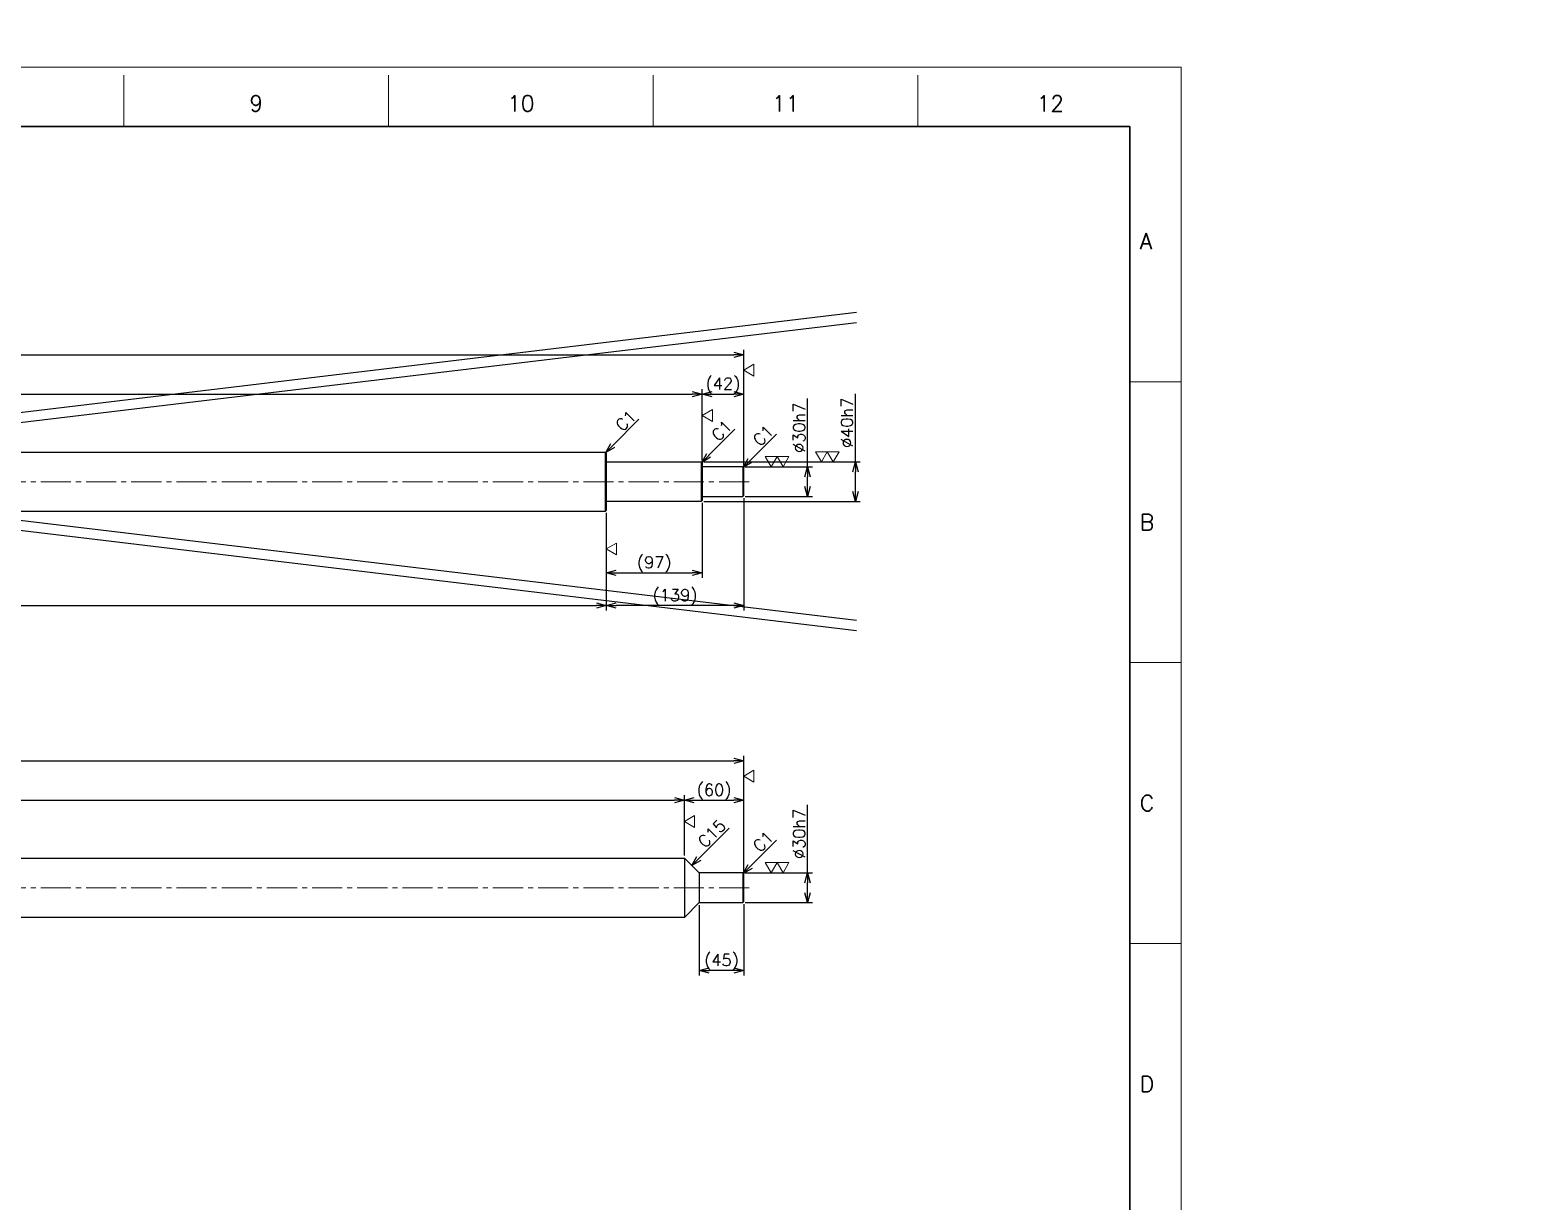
# Model space of a CAD drawing. Header units: millimetres. Extents: x 0 to 7488, y -19 to 4184.
# Drawn here: x 2149 to 3661, y 1185 to 2369 of the extents above; entities that cross this region are included whole.
import ezdxf
from ezdxf import colors
from ezdxf.entities.mleader import LeaderData, LeaderLine
from ezdxf.enums import TextEntityAlignment as Align
from ezdxf.math import Vec2, Vec3

# ---------------------------------------------------------------- set-up
doc = ezdxf.new("R2010")
doc.units = ezdxf.units.MM
doc.header["$LTSCALE"] = 1.6
doc.header["$PDMODE"] = 99
doc.header["$PDSIZE"] = 1
doc.linetypes.add('CENTER2', pattern=[28.575, 19.05, -3.175, 3.175, -3.175])
for name, color, linetype, lineweight in [('01_NORMAL', 7, 'Continuous', 25), ('05_CENTER', 4, 'CENTER2', 13), ('08_DIM', 3, 'Continuous', 13), ('90_FRAME', 5, 'Continuous', 35)]:
    doc.layers.add(name, color=color, linetype=linetype, lineweight=lineweight)
doc.layers.add('91_BLANK', color=5, linetype='Continuous', lineweight=0, plot=False)
doc.styles.add('KSS_TXT', font='txt.shx', dxfattribs={"bigfont": 'extfont2.shx'})
doc.styles.get("Standard").update_dxf_attribs({"font": 'txt.shx', "bigfont": 'extfont2.shx'})
doc.dimstyles.new('KSS_DIM', dxfattribs={"dimscale": 4, "dimtxt": 3, "dimasz": 2.5, "dimexe": 1.25, "dimexo": 0.625, "dimtad": 1, "dimdsep": 46, "dimtxsty": 'KSS_TXT', "dimblk": 'OPEN30', "dimcen": 0, "dimazin": 2, "dimtfac": 0.75, "dimtmove": 0, "dimatfit": 3, "dimldrblk": 'OPEN30', "dimfxl": 1.25, "dimtolj": 1, "dimarcsym": 0})

# ---------------------------------------------------------------- blocks, each defined once
blk = doc.blocks.new('_Open30')
at = {"color": 0, "linetype": 'ByBlock', "lineweight": -2}
for p, q in [((-1, 0.27), (0, 0)), ((0, 0), (-1, -0.27)), ((0, 0), (-1, 0))]:
    blk.add_line(p, q, dxfattribs=at)
blk = doc.blocks.new('*D179')
at = {"layer": '08_DIM', "color": 0, "lineweight": -2, "transparency": 16777216}
for p, q in [((672.6, 1929.1), (672.6, 2045.9)), ((2870.6, 1929.1), (2870.6, 2045.9)), ((682.6, 2040.9), (2860.6, 2040.9))]:
    blk.add_line(p, q, dxfattribs=at)
at = {"layer": 'Defpoints', "color": 0, "transparency": 16777216}
for p in [(2870.6, 2040.9), (672.6, 1926.6), (2870.6, 1926.6)]:
    blk.add_point(p, dxfattribs=at)
at = {"layer": '08_DIM', "color": 0, "lineweight": -2, "transparency": 16777216, "xscale": 10, "yscale": 10, "zscale": 10, "rotation": 180}
blk.add_blockref('_Open30', (672.6, 2040.9), dxfattribs=at)
at = {"layer": '08_DIM', "color": 0, "lineweight": -2, "transparency": 16777216, "xscale": 10, "yscale": 10, "zscale": 10}
blk.add_blockref('_Open30', (2870.6, 2040.9), dxfattribs=at)
at = {"layer": '08_DIM', "color": 0, "transparency": 16777216, "insert": (1771.6, 2049.4), "char_height": 12, "attachment_point": 5, "style": 'KSS_TXT'}
blk.add_mtext('\\A1;2198', dxfattribs=at)
blk = doc.blocks.new('*D180')
at = {"layer": '08_DIM', "color": 0, "lineweight": -2, "transparency": 16777216}
for p, q in [((811.6, 1881.1), (811.6, 1782.5)), ((2731.6, 1881.1), (2731.6, 1782.5)), ((821.6, 1787.5), (2721.6, 1787.5))]:
    blk.add_line(p, q, dxfattribs=at)
at = {"layer": 'Defpoints', "color": 0, "transparency": 16777216}
for p in [(811.6, 1883.6), (2731.6, 1883.6), (2731.6, 1787.5)]:
    blk.add_point(p, dxfattribs=at)
at = {"layer": '08_DIM', "color": 0, "lineweight": -2, "transparency": 16777216, "xscale": 10, "yscale": 10, "zscale": 10, "rotation": 180}
blk.add_blockref('_Open30', (811.6, 1787.5), dxfattribs=at)
at = {"layer": '08_DIM', "color": 0, "lineweight": -2, "transparency": 16777216, "xscale": 10, "yscale": 10, "zscale": 10}
blk.add_blockref('_Open30', (2731.6, 1787.5), dxfattribs=at)
at = {"layer": '08_DIM', "color": 0, "transparency": 16777216, "insert": (1771.6, 1796), "char_height": 12, "attachment_point": 5, "style": 'KSS_TXT'}
blk.add_mtext('\\A1;1920', dxfattribs=at)
blk = doc.blocks.new('*D189')
at = {"layer": '08_DIM', "color": 0, "lineweight": -2, "transparency": 16777216}
for p, q in [((2828.6, 1891.1), (2828.6, 1815.6)), ((2731.6, 1881.1), (2731.6, 1815.6)), ((2741.6, 1820.6), (2818.6, 1820.6))]:
    blk.add_line(p, q, dxfattribs=at)
at = {"layer": 'Defpoints', "color": 0, "transparency": 16777216}
for p in [(2828.6, 1893.6), (2731.6, 1883.6), (2828.6, 1820.6)]:
    blk.add_point(p, dxfattribs=at)
at = {"layer": '08_DIM', "color": 0, "lineweight": -2, "transparency": 16777216, "xscale": 10, "yscale": 10, "zscale": 10, "rotation": 180}
blk.add_blockref('_Open30', (2731.6, 1820.6), dxfattribs=at)
at = {"layer": '08_DIM', "color": 0, "lineweight": -2, "transparency": 16777216, "xscale": 10, "yscale": 10, "zscale": 10}
blk.add_blockref('_Open30', (2828.6, 1820.6), dxfattribs=at)
at = {"layer": '08_DIM', "color": 0, "transparency": 16777216, "insert": (2780.1, 1829.1), "char_height": 12, "attachment_point": 5, "style": 'KSS_TXT'}
blk.add_mtext('\\A1;(97)', dxfattribs=at)
blk = doc.blocks.new('*D190')
at = {"layer": '08_DIM', "color": 0, "lineweight": -2, "transparency": 16777216}
for p, q in [((2828.6, 1934.1), (2828.6, 2006.2)), ((2838.6, 2001.2), (2860.6, 2001.2)), ((2870.6, 1929.1), (2870.6, 2006.2))]:
    blk.add_line(p, q, dxfattribs=at)
at = {"layer": 'Defpoints', "color": 0, "transparency": 16777216}
for p in [(2870.6, 2001.2), (2828.6, 1931.6), (2870.6, 1926.6)]:
    blk.add_point(p, dxfattribs=at)
at = {"layer": '08_DIM', "color": 0, "lineweight": -2, "transparency": 16777216, "xscale": 10, "yscale": 10, "zscale": 10, "rotation": 180}
blk.add_blockref('_Open30', (2828.6, 2001.2), dxfattribs=at)
at = {"layer": '08_DIM', "color": 0, "lineweight": -2, "transparency": 16777216, "xscale": 10, "yscale": 10, "zscale": 10}
blk.add_blockref('_Open30', (2870.6, 2001.2), dxfattribs=at)
at = {"layer": '08_DIM', "color": 0, "transparency": 16777216, "insert": (2849.6, 2009.7), "char_height": 12, "attachment_point": 5, "style": 'KSS_TXT'}
blk.add_mtext('\\A1;(42)', dxfattribs=at)
blk = doc.blocks.new('*D191')
at = {"layer": '08_DIM', "color": 0, "lineweight": -2, "transparency": 16777216}
for p, q in [((2870.6, 1896.1), (2870.6, 1782.5)), ((2731.6, 1881.1), (2731.6, 1782.5)), ((2860.6, 1787.5), (2741.6, 1787.5))]:
    blk.add_line(p, q, dxfattribs=at)
at = {"layer": 'Defpoints', "color": 0, "transparency": 16777216}
for p in [(2870.6, 1898.6), (2731.6, 1883.6), (2731.6, 1787.5)]:
    blk.add_point(p, dxfattribs=at)
at = {"layer": '08_DIM', "color": 0, "lineweight": -2, "transparency": 16777216, "xscale": 10, "yscale": 10, "zscale": 10, "rotation": 180}
blk.add_blockref('_Open30', (2731.6, 1787.5), dxfattribs=at)
at = {"layer": '08_DIM', "color": 0, "lineweight": -2, "transparency": 16777216, "xscale": 10, "yscale": 10, "zscale": 10}
blk.add_blockref('_Open30', (2870.6, 1787.5), dxfattribs=at)
at = {"layer": '08_DIM', "color": 0, "transparency": 16777216, "insert": (2801.1, 1796), "char_height": 12, "attachment_point": 5, "style": 'KSS_TXT'}
blk.add_mtext('\\A1;(139)', dxfattribs=at)
blk = doc.blocks.new('*D187')
at = {"layer": '08_DIM', "color": 0, "lineweight": -2, "transparency": 16777216}
for p, q in [((2935.2, 1927.6), (2935.2, 1996.6)), ((2872.1, 1927.6), (2940.2, 1927.6)), ((2935.2, 1907.6), (2935.2, 1917.6)), ((2872.1, 1897.6), (2940.2, 1897.6))]:
    blk.add_line(p, q, dxfattribs=at)
at = {"layer": 'Defpoints', "color": 0, "transparency": 16777216}
for p in [(2869.6, 1927.6), (2935.2, 1927.6), (2869.6, 1897.6)]:
    blk.add_point(p, dxfattribs=at)
at = {"layer": '08_DIM', "color": 0, "lineweight": -2, "transparency": 16777216, "xscale": 10, "yscale": 10, "zscale": 10}
for p, rotation in [((2935.2, 1927.6), 90), ((2935.2, 1897.6), 270)]:
    blk.add_blockref('_Open30', p, dxfattribs=dict(at, rotation=rotation))
at = {"layer": '08_DIM', "color": 0, "transparency": 16777216, "insert": (2926.7, 1967.1), "char_height": 12, "attachment_point": 5, "rotation": 90, "style": 'KSS_TXT'}
blk.add_mtext('\\A1;%%C30h7', dxfattribs=at)
blk = doc.blocks.new('*D188')
at = {"layer": '08_DIM', "color": 0, "lineweight": -2, "transparency": 16777216}
for p, q in [((2983.5, 1932.6), (2983.5, 2001.6)), ((2830.1, 1932.6), (2988.5, 1932.6)), ((2983.5, 1902.6), (2983.5, 1922.6)), ((2830.1, 1892.6), (2988.5, 1892.6))]:
    blk.add_line(p, q, dxfattribs=at)
at = {"layer": 'Defpoints', "color": 0, "transparency": 16777216}
for p in [(2827.6, 1932.6), (2983.5, 1932.6), (2827.6, 1892.6)]:
    blk.add_point(p, dxfattribs=at)
at = {"layer": '08_DIM', "color": 0, "lineweight": -2, "transparency": 16777216, "xscale": 10, "yscale": 10, "zscale": 10}
for p, rotation in [((2983.5, 1932.6), 90), ((2983.5, 1892.6), 270)]:
    blk.add_blockref('_Open30', p, dxfattribs=dict(at, rotation=rotation))
at = {"layer": '08_DIM', "color": 0, "transparency": 16777216, "insert": (2975, 1972.1), "char_height": 12, "attachment_point": 5, "rotation": 90, "style": 'KSS_TXT'}
blk.add_mtext('\\A1;%%C40h7', dxfattribs=at)
blk = doc.blocks.new('p1ba02')
for p, q in [((-1.5, 2.6), (1.5, 2.6)), ((0, 0), (-1.5, 2.6)), ((1.5, 2.6), (0, 0)), ((3, 0), (1.5, 2.6)), ((1.5, 2.6), (4.5, 2.6)), ((4.5, 2.6), (3, 0))]:
    blk.add_line(p, q)
blk = doc.blocks.new('p1ba01')
for p, q in [((0, 0), (-1.5, 2.6)), ((-1.5, 2.6), (1.5, 2.6)), ((1.5, 2.6), (0, 0))]:
    blk.add_line(p, q)
blk = doc.blocks.new('*D192')
at = {"layer": '08_DIM', "color": 0, "lineweight": -2, "transparency": 16777216}
blk.add_line((2738.1, 1949.1), (2764.7, 1975.7), dxfattribs=at)
at = {"layer": 'Defpoints', "color": 0, "transparency": 16777216}
for p in [(2768.7, 1979.7), (2768.7, 1979.7), (2731.1, 1942.1)]:
    blk.add_point(p, dxfattribs=at)
at = {"layer": '08_DIM', "color": 0, "lineweight": -2, "transparency": 16777216, "xscale": 10, "yscale": 10, "zscale": 10, "rotation": 225}
blk.add_blockref('_Open30', (2731.1, 1942.1), dxfattribs=at)
at = {"layer": '08_DIM', "color": 0, "transparency": 16777216, "insert": (2751.3, 1974.3), "char_height": 12, "attachment_point": 5, "rotation": 45, "style": 'KSS_TXT'}
blk.add_mtext('\\A1;C1', dxfattribs=at)
blk = doc.blocks.new('*D193')
at = {"layer": '08_DIM', "color": 0, "lineweight": -2, "transparency": 16777216}
blk.add_line((2835.1, 1939.1), (2861.7, 1965.7), dxfattribs=at)
at = {"layer": 'Defpoints', "color": 0, "transparency": 16777216}
for p in [(2865.7, 1969.7), (2865.7, 1969.7), (2828.1, 1932.1)]:
    blk.add_point(p, dxfattribs=at)
at = {"layer": '08_DIM', "color": 0, "lineweight": -2, "transparency": 16777216, "xscale": 10, "yscale": 10, "zscale": 10, "rotation": 225}
blk.add_blockref('_Open30', (2828.1, 1932.1), dxfattribs=at)
at = {"layer": '08_DIM', "color": 0, "transparency": 16777216, "insert": (2848.3, 1964.3), "char_height": 12, "attachment_point": 5, "rotation": 45, "style": 'KSS_TXT'}
blk.add_mtext('\\A1;C1', dxfattribs=at)
blk = doc.blocks.new('*D194')
at = {"layer": '08_DIM', "color": 0, "lineweight": -2, "transparency": 16777216}
blk.add_line((2877.1, 1934.1), (2903.7, 1960.7), dxfattribs=at)
at = {"layer": 'Defpoints', "color": 0, "transparency": 16777216}
for p in [(2907.7, 1964.7), (2907.7, 1964.7), (2870.1, 1927.1)]:
    blk.add_point(p, dxfattribs=at)
at = {"layer": '08_DIM', "color": 0, "lineweight": -2, "transparency": 16777216, "xscale": 10, "yscale": 10, "zscale": 10, "rotation": 225}
blk.add_blockref('_Open30', (2870.1, 1927.1), dxfattribs=at)
at = {"layer": '08_DIM', "color": 0, "transparency": 16777216, "insert": (2890.3, 1959.3), "char_height": 12, "attachment_point": 5, "rotation": 45, "style": 'KSS_TXT'}
blk.add_mtext('\\A1;C1', dxfattribs=at)
blk = doc.blocks.new('*D195')
at = {"layer": '08_DIM', "color": 0, "lineweight": -2, "transparency": 16777216}
for p, q in [((714.6, 1934.1), (714.6, 2006.2)), ((724.6, 2001.2), (2818.6, 2001.2)), ((2828.6, 1934.1), (2828.6, 2006.2))]:
    blk.add_line(p, q, dxfattribs=at)
at = {"layer": 'Defpoints', "color": 0, "transparency": 16777216}
for p in [(2828.6, 2001.2), (714.6, 1931.6), (2828.6, 1931.6)]:
    blk.add_point(p, dxfattribs=at)
at = {"layer": '08_DIM', "color": 0, "lineweight": -2, "transparency": 16777216, "xscale": 10, "yscale": 10, "zscale": 10, "rotation": 180}
blk.add_blockref('_Open30', (714.6, 2001.2), dxfattribs=at)
at = {"layer": '08_DIM', "color": 0, "lineweight": -2, "transparency": 16777216, "xscale": 10, "yscale": 10, "zscale": 10}
blk.add_blockref('_Open30', (2828.6, 2001.2), dxfattribs=at)
at = {"layer": '08_DIM', "color": 0, "transparency": 16777216, "insert": (1771.6, 2009.7), "char_height": 12, "attachment_point": 5, "style": 'KSS_TXT'}
blk.add_mtext('\\A1;2114', dxfattribs=at)
blk = doc.blocks.new('AM_BALLOON1')
at = {"transparency": 16777216}
blk.add_circle((0, 0), 5, dxfattribs=at)
blk.add_attdef('B_NUMBER', text='', height=3, dxfattribs=at).set_placement((0, 0), align=Align.MIDDLE_CENTER)
blk = doc.blocks.new('_OPEN')
at = {"color": 0, "linetype": 'ByBlock'}
for p, q in [((-1, 0.17), (0, 0)), ((0, 0), (-1, -0.17)), ((0, 0), (-1, 0))]:
    blk.add_line(p, q, dxfattribs=at)
blk = doc.blocks.new('*D422')
at = {"layer": '08_DIM', "color": 0, "lineweight": -2, "transparency": 16777216}
for p, q in [((672.6, 1518.6), (672.6, 1635.5)), ((2870.6, 1518.6), (2870.6, 1635.5)), ((682.6, 1630.5), (2860.6, 1630.5))]:
    blk.add_line(p, q, dxfattribs=at)
at = {"layer": 'Defpoints', "color": 0, "transparency": 16777216}
for p in [(2870.6, 1630.5), (672.6, 1516.1), (2870.6, 1516.1)]:
    blk.add_point(p, dxfattribs=at)
at = {"layer": '08_DIM', "color": 0, "lineweight": -2, "transparency": 16777216, "xscale": 10, "yscale": 10, "zscale": 10, "rotation": 180}
blk.add_blockref('_Open30', (672.6, 1630.5), dxfattribs=at)
at = {"layer": '08_DIM', "color": 0, "lineweight": -2, "transparency": 16777216, "xscale": 10, "yscale": 10, "zscale": 10}
blk.add_blockref('_Open30', (2870.6, 1630.5), dxfattribs=at)
at = {"layer": '08_DIM', "color": 0, "transparency": 16777216, "insert": (1771.6, 1639), "char_height": 12, "attachment_point": 5, "style": 'KSS_TXT'}
blk.add_mtext('\\A1;2198', dxfattribs=at)
blk = doc.blocks.new('*D427')
at = {"layer": '08_DIM', "color": 0, "lineweight": -2, "transparency": 16777216}
for p, q in [((2810.6, 1534.6), (2810.6, 1595.7)), ((2820.6, 1590.7), (2860.6, 1590.7)), ((2870.6, 1518.6), (2870.6, 1595.7))]:
    blk.add_line(p, q, dxfattribs=at)
at = {"layer": 'Defpoints', "color": 0, "transparency": 16777216}
for p in [(2870.6, 1590.7), (2810.6, 1532.1), (2870.6, 1516.1)]:
    blk.add_point(p, dxfattribs=at)
at = {"layer": '08_DIM', "color": 0, "lineweight": -2, "transparency": 16777216, "xscale": 10, "yscale": 10, "zscale": 10, "rotation": 180}
blk.add_blockref('_Open30', (2810.6, 1590.7), dxfattribs=at)
at = {"layer": '08_DIM', "color": 0, "lineweight": -2, "transparency": 16777216, "xscale": 10, "yscale": 10, "zscale": 10}
blk.add_blockref('_Open30', (2870.6, 1590.7), dxfattribs=at)
at = {"layer": '08_DIM', "color": 0, "transparency": 16777216, "insert": (2840.6, 1599.2), "char_height": 12, "attachment_point": 5, "style": 'KSS_TXT'}
blk.add_mtext('\\A1;(60)', dxfattribs=at)
blk = doc.blocks.new('*D428')
at = {"layer": '08_DIM', "color": 0, "lineweight": -2, "transparency": 16777216}
for p, q in [((2825.6, 1484.6), (2825.6, 1413.6)), ((2870.6, 1485.6), (2870.6, 1413.6)), ((2860.6, 1418.6), (2835.6, 1418.6))]:
    blk.add_line(p, q, dxfattribs=at)
at = {"layer": 'Defpoints', "color": 0, "transparency": 16777216}
for p in [(2825.6, 1487.1), (2870.6, 1488.1), (2825.6, 1418.6)]:
    blk.add_point(p, dxfattribs=at)
at = {"layer": '08_DIM', "color": 0, "lineweight": -2, "transparency": 16777216, "xscale": 10, "yscale": 10, "zscale": 10, "rotation": 180}
blk.add_blockref('_Open30', (2825.6, 1418.6), dxfattribs=at)
at = {"layer": '08_DIM', "color": 0, "lineweight": -2, "transparency": 16777216, "xscale": 10, "yscale": 10, "zscale": 10}
blk.add_blockref('_Open30', (2870.6, 1418.6), dxfattribs=at)
at = {"layer": '08_DIM', "color": 0, "transparency": 16777216, "insert": (2848.1, 1427.1), "char_height": 12, "attachment_point": 5, "style": 'KSS_TXT'}
blk.add_mtext('\\A1;(45)', dxfattribs=at)
blk = doc.blocks.new('*D429')
at = {"layer": '08_DIM', "color": 0, "lineweight": -2, "transparency": 16777216}
for p, q in [((2935.2, 1517.1), (2935.2, 1586.1)), ((2872.1, 1517.1), (2940.2, 1517.1)), ((2935.2, 1497.1), (2935.2, 1507.1)), ((2872.1, 1487.1), (2940.2, 1487.1))]:
    blk.add_line(p, q, dxfattribs=at)
at = {"layer": 'Defpoints', "color": 0, "transparency": 16777216}
for p in [(2869.6, 1517.1), (2935.2, 1517.1), (2869.6, 1487.1)]:
    blk.add_point(p, dxfattribs=at)
at = {"layer": '08_DIM', "color": 0, "lineweight": -2, "transparency": 16777216, "xscale": 10, "yscale": 10, "zscale": 10}
for p, rotation in [((2935.2, 1517.1), 90), ((2935.2, 1487.1), 270)]:
    blk.add_blockref('_Open30', p, dxfattribs=dict(at, rotation=rotation))
at = {"layer": '08_DIM', "color": 0, "transparency": 16777216, "insert": (2926.7, 1556.6), "char_height": 12, "attachment_point": 5, "rotation": 90, "style": 'KSS_TXT'}
blk.add_mtext('\\A1;%%C30h7', dxfattribs=at)
blk = doc.blocks.new('*D430')
at = {"layer": '08_DIM', "color": 0, "lineweight": -2, "transparency": 16777216}
blk.add_line((2825.1, 1531.7), (2855.9, 1562.5), dxfattribs=at)
at = {"layer": 'Defpoints', "color": 0, "transparency": 16777216}
for p in [(2855.7, 1562.3), (2855.7, 1562.3), (2818.1, 1524.6)]:
    blk.add_point(p, dxfattribs=at)
at = {"layer": '08_DIM', "color": 0, "lineweight": -2, "transparency": 16777216, "xscale": 10, "yscale": 10, "zscale": 10, "rotation": 225}
blk.add_blockref('_Open30', (2818.1, 1524.6), dxfattribs=at)
at = {"layer": '08_DIM', "color": 0, "transparency": 16777216, "insert": (2838.3, 1556.9), "char_height": 12, "attachment_point": 5, "rotation": 45, "style": 'KSS_TXT'}
blk.add_mtext('\\A1;C15', dxfattribs=at)
blk = doc.blocks.new('*D431')
at = {"layer": '08_DIM', "color": 0, "lineweight": -2, "transparency": 16777216}
blk.add_line((2877.1, 1523.7), (2903.7, 1550.3), dxfattribs=at)
at = {"layer": 'Defpoints', "color": 0, "transparency": 16777216}
for p in [(2907.7, 1554.3), (2907.7, 1554.3), (2870.1, 1516.6)]:
    blk.add_point(p, dxfattribs=at)
at = {"layer": '08_DIM', "color": 0, "lineweight": -2, "transparency": 16777216, "xscale": 10, "yscale": 10, "zscale": 10, "rotation": 225}
blk.add_blockref('_Open30', (2870.1, 1516.6), dxfattribs=at)
at = {"layer": '08_DIM', "color": 0, "transparency": 16777216, "insert": (2890.3, 1548.9), "char_height": 12, "attachment_point": 5, "rotation": 45, "style": 'KSS_TXT'}
blk.add_mtext('\\A1;C1', dxfattribs=at)
blk = doc.blocks.new('*D432')
at = {"layer": '08_DIM', "color": 0, "lineweight": -2, "transparency": 16777216}
for p, q in [((732.6, 1534.6), (732.6, 1595.7)), ((742.6, 1590.7), (2800.6, 1590.7)), ((2810.6, 1534.6), (2810.6, 1595.7))]:
    blk.add_line(p, q, dxfattribs=at)
at = {"layer": 'Defpoints', "color": 0, "transparency": 16777216}
for p in [(2810.6, 1590.7), (732.6, 1532.1), (2810.6, 1532.1)]:
    blk.add_point(p, dxfattribs=at)
at = {"layer": '08_DIM', "color": 0, "lineweight": -2, "transparency": 16777216, "xscale": 10, "yscale": 10, "zscale": 10, "rotation": 180}
blk.add_blockref('_Open30', (732.6, 1590.7), dxfattribs=at)
at = {"layer": '08_DIM', "color": 0, "lineweight": -2, "transparency": 16777216, "xscale": 10, "yscale": 10, "zscale": 10}
blk.add_blockref('_Open30', (2810.6, 1590.7), dxfattribs=at)
at = {"layer": '08_DIM', "color": 0, "transparency": 16777216, "insert": (1771.6, 1599.2), "char_height": 12, "attachment_point": 5, "style": 'KSS_TXT'}
blk.add_mtext('\\A1;2078', dxfattribs=at)

msp = doc.modelspace()

# ---------------------------------------------------------------- linework, layer by layer
for p, q in [((2730.552, 1942.575), (2730.552, 1882.575)), ((2827.552, 1932.575), (2827.552, 1892.575)), ((2869.552, 1927.575), (2869.552, 1897.575)), ((2869.552, 1517.142), (2869.552, 1487.142))]:
    msp.add_line(p, q)
at = {"color": 0}
for p, q in [((2731.552, 1932.575), (2827.552, 1932.575)), ((2828.552, 1931.575), (2827.552, 1932.575)), ((2828.552, 1931.575), (2828.552, 1893.575)), ((2869.552, 1927.575), (2828.552, 1927.575)), ((2870.552, 1926.575), (2869.552, 1927.575)), ((2870.552, 1898.575), (2870.552, 1926.575)), ((2827.552, 1892.575), (2731.552, 1892.575)), ((2827.552, 1892.575), (2828.552, 1893.575)), ((2828.552, 1897.575), (2869.552, 1897.575)), ((2869.552, 1897.575), (2870.552, 1898.575)), ((2810.552, 1532.142), (2825.552, 1517.142)), ((2810.552, 1532.142), (2810.552, 1472.142)), ((2825.552, 1517.142), (2825.552, 1487.142)), ((2869.552, 1517.142), (2825.552, 1517.142)), ((2870.552, 1516.142), (2869.552, 1517.142)), ((2870.552, 1488.142), (2870.552, 1516.142)), ((2825.552, 1487.142), (2810.552, 1472.142)), ((2825.552, 1487.142), (2869.552, 1487.142)), ((2869.552, 1487.142), (2870.552, 1488.142))]:
    msp.add_line(p, q, dxfattribs=at)
for points in [[(812.552, 1942.575), (2730.552, 1942.575)], [(2730.552, 1942.575), (2730.552, 1942.575), (2731.552, 1941.575), (2731.552, 1883.575), (2730.552, 1882.575), (2730.552, 1882.575)], [(2730.552, 1882.575), (812.552, 1882.575)], [(732.552, 1532.142), (2810.552, 1532.142)], [(2810.552, 1472.142), (732.552, 1472.142)]]:
    msp.add_lwpolyline(points, dxfattribs=at)
at = {"layer": '01_NORMAL', "color": 1}
for p, q in [((385.686, 2083.664), (2984.602, 1772.504)), ((2984.602, 2083.664), (385.686, 1772.504)), ((385.686, 2073.312), (2984.602, 1762.152)), ((2984.602, 2073.312), (385.686, 1762.152))]:
    msp.add_line(p, q, dxfattribs=at)
at = {"layer": '05_CENTER'}
for p, q in [((2876.091, 1912.575), (667.014, 1912.575)), ((2876.091, 1502.142), (667.014, 1502.142))]:
    msp.add_line(p, q, dxfattribs=at)
at = {"layer": '90_FRAME', "color": 4, "lineweight": 13}
for p, q in [((2243.637, 2271.831), (2243.637, 2323.679)), ((2511.371, 2271.831), (2511.371, 2323.679)), ((2779.104, 2271.831), (2779.104, 2323.679)), ((3046.838, 2271.831), (3046.838, 2323.679)), ((3312.803, 2013.69), (3260.956, 2013.69)), ((3312.803, 1729.701), (3260.956, 1729.701)), ((3312.803, 1445.713), (3260.956, 1445.713))]:
    msp.add_line(p, q, dxfattribs=at)
at = {"layer": '90_FRAME'}
msp.add_lwpolyline([(155.384, 51.616), (3260.956, 51.616), (3260.956, 2271.831), (155.384, 2271.831)], close=True, dxfattribs=at)
at = {"layer": '91_BLANK'}
msp.add_lwpolyline([(0, 0), (3312.803, 0), (3312.803, 2331.679), (0, 2331.679)], close=True, dxfattribs=at)

# ---------------------------------------------------------------- block references
at = {"layer": '08_DIM', "yscale": 4, "zscale": 4, "rotation": 270}
for p, xscale in [((2870.552, 2025.312), -4), ((2828.552, 1979.488), -4), ((2731.552, 1844.59), 4), ((2870.552, 1614.879), -4), ((2810.552, 1569.055), -4)]:
    msp.add_blockref('p1ba01', p, dxfattribs=dict(at, xscale=xscale))
at = {"layer": '08_DIM', "xscale": -4, "yscale": 4, "zscale": 4}
for p in [(2910.363, 1927.575), (2961.15, 1932.575), (2910.363, 1517.142)]:
    msp.add_blockref('p1ba02', p, dxfattribs=at)

# ---------------------------------------------------------------- texts
at = {"layer": '90_FRAME', "color": 0, "lineweight": 13, "style": 'KSS_TXT'}
for s, p in [('9', (2377.504, 2282.158)), ('10', (2645.237, 2282.158)), ('11', (2912.971, 2282.158)), ('12', (3180.705, 2282.158))]:
    msp.add_text(s, height=16, dxfattribs=at).set_placement(p, align=Align.BOTTOM_CENTER)
for s, p in [('A', (3271.263, 2155.685)), ('B', (3271.263, 1871.696)), ('C', (3271.263, 1587.707)), ('D', (3271.263, 1303.718))]:
    msp.add_text(s, height=16, dxfattribs=at).set_placement(p, align=Align.MIDDLE_LEFT)

# ---------------------------------------------------------------- dimensions: what is measured, and where the dimension line sits
at = {"layer": '08_DIM'}
for base, p1, p2, override, picture, middle in [((2870.552, 2040.893), (672.552, 1926.575), (2870.552, 1926.575), {"dimscale": 4, "dimarcsym": 1}, '*D179', (1771.552, 2049.393)), ((2828.552, 2001.164), (714.552, 1931.575), (2828.552, 1931.575), {"dimarcsym": 1}, '*D195', (1771.552, 2009.664)), ((2731.552, 1787.545), (811.552, 1883.575), (2731.552, 1883.575), {"dimscale": 4, "dimarcsym": 1}, '*D180', (1771.552, 1796.045)), ((2870.552, 1630.46), (672.552, 1516.142), (2870.552, 1516.142), {"dimscale": 4, "dimarcsym": 1}, '*D422', (1771.552, 1638.96)), ((2810.552, 1590.731), (732.552, 1532.142), (2810.552, 1532.142), {"dimarcsym": 1}, '*D432', (1771.552, 1599.231))]:
    dim = msp.add_linear_dim(base=base, p1=p1, p2=p2, dimstyle='KSS_DIM', override=override, dxfattribs=at)
    dim.commit()
    dim.dimension.update_dxf_attribs({"geometry": picture, "text_midpoint": middle})
for base, p1, p2, angle, text, picture, middle in [((2870.552, 2001.164), (2828.552, 1931.575), (2870.552, 1926.575), 180, '(<>)', '*D190', (2849.552, 2009.664)), ((2983.469, 1932.575), (2827.552, 1892.575), (2827.552, 1932.575), 90, '%%C<>h7', '*D188', (2974.969, 1972.075)), ((2935.187, 1927.575), (2869.552, 1897.575), (2869.552, 1927.575), 90, '%%C<>h7', '*D187', (2926.687, 1967.075)), ((2731.552, 1787.545), (2870.552, 1898.575), (2731.552, 1883.575), 180, '(<>)', '*D191', (2801.052, 1796.045)), ((2828.552, 1820.612), (2731.552, 1883.575), (2828.552, 1893.575), 180, '(<>)', '*D189', (2780.052, 1829.112)), ((2870.552, 1590.731), (2810.552, 1532.142), (2870.552, 1516.142), 180, '(<>)', '*D427', (2840.552, 1599.231)), ((2935.187, 1517.142), (2869.552, 1487.142), (2869.552, 1517.142), 90, '%%C<>h7', '*D429', (2926.687, 1556.642)), ((2825.552, 1418.573), (2870.552, 1488.142), (2825.552, 1487.142), 180, '(<>)', '*D428', (2848.052, 1427.073))]:
    dim = msp.add_linear_dim(base=base, p1=p1, p2=p2, angle=angle, text=text, dimstyle='KSS_DIM', override={"dimarcsym": 1}, dxfattribs=at)
    dim.commit()
    dim.dimension.update_dxf_attribs({"geometry": picture, "text_midpoint": middle})
for base, p1, p2, text, picture, middle in [((2768.661, 1979.683), (2731.052, 1942.075), (2768.661, 1979.683), 'C1', '*D192', (2757.281, 1968.304)), ((2865.661, 1969.683), (2828.052, 1932.075), (2865.661, 1969.683), 'C1', '*D193', (2854.281, 1958.304)), ((2907.661, 1964.683), (2870.052, 1927.075), (2907.661, 1964.683), 'C1', '*D194', (2896.281, 1953.304)), ((2855.661, 1562.25), (2818.052, 1524.642), (2855.661, 1562.25), 'C15', '*D430', (2844.281, 1550.871)), ((2907.661, 1554.25), (2870.052, 1516.642), (2907.661, 1554.25), 'C1', '*D431', (2896.281, 1542.871))]:
    dim = msp.add_linear_dim(base=base, p1=p1, p2=p2, angle=45, text=text, dimstyle='KSS_DIM', override={"dimse1": 1, "dimse2": 1, "dimsd2": 1, "dimarcsym": 1}, dxfattribs=at)
    dim.commit()
    dim.dimension.update_dxf_attribs({"geometry": picture, "text_midpoint": middle, "dimtype": 161})

# ---------------------------------------------------------------- leaders
ml = msp.add_multileader_block('Standard', dxfattribs=at)
ml.set_content('AM_BALLOON1', color=256, scale=5)
ml.set_attribute('B_NUMBER', '114', width=0)
ml.set_leader_properties(color=256, linetype='ByLayer', lineweight=-1)
ml.set_arrow_properties(name='OPEN')
ml.build(insert=Vec2(0, 0))
ml.multileader.update_dxf_attribs({"leader_type": 0, "has_dogleg": 0, "text_right_attachment_type": 6, "dogleg_length": 0, "arrow_head_size": 10, "scale": 2.5, "block_connection_type": 1})
ctx = ml.context
ctx.base_point, ctx.scale, ctx.char_height, ctx.arrow_head_size, ctx.landing_gap_size, ctx.plane_origin = Vec3(3897.447, 3718.961), 2.5, 20, 10, 10, Vec3(3897.447, 3718.961)
ctx.right_attachment, ctx.attachment_type = 6, 1
notes = []
notes.append((ctx, [(0, (0, 0, 0), (0, 0), (1, 0), 1, [])]))
ctx.block.insert = Vec3(3897.447, 3718.961)
ml = msp.add_multileader_block('Standard', dxfattribs=at)
ml.set_content('AM_BALLOON1', color=256, scale=5)
ml.set_attribute('B_NUMBER', '113', width=0)
ml.set_leader_properties(color=256, linetype='ByLayer', lineweight=-1)
ml.set_arrow_properties(name='OPEN')
ml.build(insert=Vec2(0, 0))
ml.multileader.update_dxf_attribs({"leader_type": 0, "has_dogleg": 0, "text_right_attachment_type": 6, "dogleg_length": 0, "arrow_head_size": 10, "scale": 2.5, "block_connection_type": 1})
ctx = ml.context
ctx.base_point, ctx.scale, ctx.char_height, ctx.arrow_head_size, ctx.landing_gap_size, ctx.plane_origin = Vec3(3897.447, 3321.987), 2.5, 20, 10, 10, Vec3(3897.447, 3321.987)
ctx.right_attachment, ctx.attachment_type = 6, 1
notes.append((ctx, [(0, (0, 0, 0), (0, 0), (1, 0), 1, [])]))
ctx.block.insert = Vec3(3897.447, 3321.987)
ml = msp.add_multileader_block('Standard', dxfattribs=at)
ml.set_content('AM_BALLOON1', color=256, scale=5)
ml.set_attribute('B_NUMBER', '76', width=0)
ml.set_leader_properties(color=256, linetype='ByLayer', lineweight=-1)
ml.set_arrow_properties(name='OPEN')
ml.build(insert=Vec2(0, 0))
ml.multileader.update_dxf_attribs({"leader_type": 0, "has_dogleg": 0, "text_right_attachment_type": 6, "dogleg_length": 0, "arrow_head_size": 10, "scale": 2.5, "block_connection_type": 1})
ctx = ml.context
ctx.base_point, ctx.scale, ctx.char_height, ctx.arrow_head_size, ctx.landing_gap_size, ctx.plane_origin = Vec3(3897.447, 2919.185), 2.5, 20, 10, 10, Vec3(3897.447, 2919.185)
ctx.right_attachment, ctx.attachment_type = 6, 1
notes.append((ctx, [(0, (0, 0, 0), (0, 0), (1, 0), 1, [])]))
ctx.block.insert = Vec3(3897.447, 2919.185)
ml = msp.add_multileader_block('Standard', dxfattribs=at)
ml.set_content('AM_BALLOON1', color=256, scale=5)
ml.set_attribute('B_NUMBER', '114', width=0)
ml.set_leader_properties(color=256, linetype='ByLayer', lineweight=-1)
ml.set_arrow_properties(name='OPEN')
ml.build(insert=Vec2(0, 0))
ml.multileader.update_dxf_attribs({"leader_type": 0, "has_dogleg": 0, "text_right_attachment_type": 6, "dogleg_length": 0, "arrow_head_size": 10, "scale": 2.5, "block_connection_type": 1})
ctx = ml.context
ctx.base_point, ctx.scale, ctx.char_height, ctx.arrow_head_size, ctx.landing_gap_size, ctx.plane_origin = Vec3(3897.447, 1476.28), 2.5, 20, 10, 10, Vec3(3897.447, 1476.28)
ctx.right_attachment, ctx.attachment_type = 6, 1
notes.append((ctx, [(0, (0, 0, 0), (0, 0), (1, 0), 1, [])]))
ctx.block.insert = Vec3(3897.447, 1476.28)
for ctx, leaders in notes:
    for number, flags, end, landing, length, lines in leaders:
        leader = LeaderData()
        leader.index, (leader.has_last_leader_line, leader.has_dogleg_vector, leader.attachment_direction) = number, flags
        leader.last_leader_point, leader.dogleg_vector, leader.dogleg_length = Vec3(end), Vec3(landing), length
        for number, points, colour, breaks in lines:
            line = LeaderLine()
            line.index, line.vertices, line.color, line.breaks = number, Vec3.list(points), colors.encode_raw_color(colour), breaks
            leader.lines.append(line)
        ctx.leaders.append(leader)

doc.saveas('drawing.dxf')
